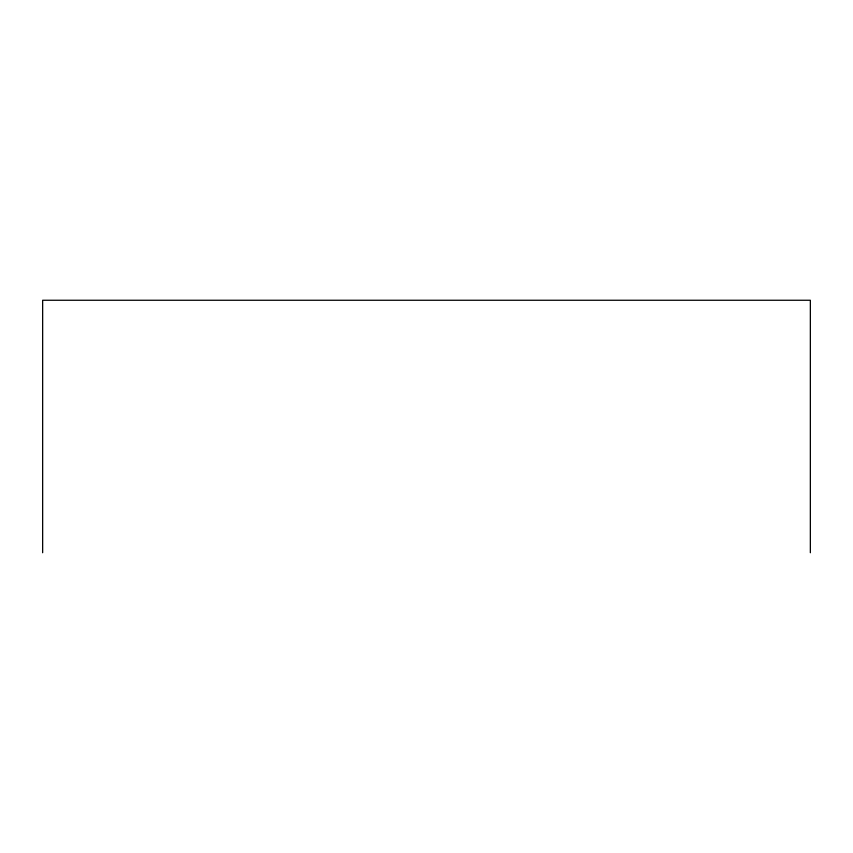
<?xml version="1.0" encoding="UTF-8"?>
<svg xmlns="http://www.w3.org/2000/svg" width="853" height="853" viewBox="0 0 853 853"><rect width="100%" height="100%" fill="white"/><g stroke="black" fill="none" stroke-linecap="round" stroke-linejoin="round"><path stroke-width="1.28" d="M810.35 552.744L810.35 300.256L42.65 300.256L42.65 552.744"/></g></svg>
